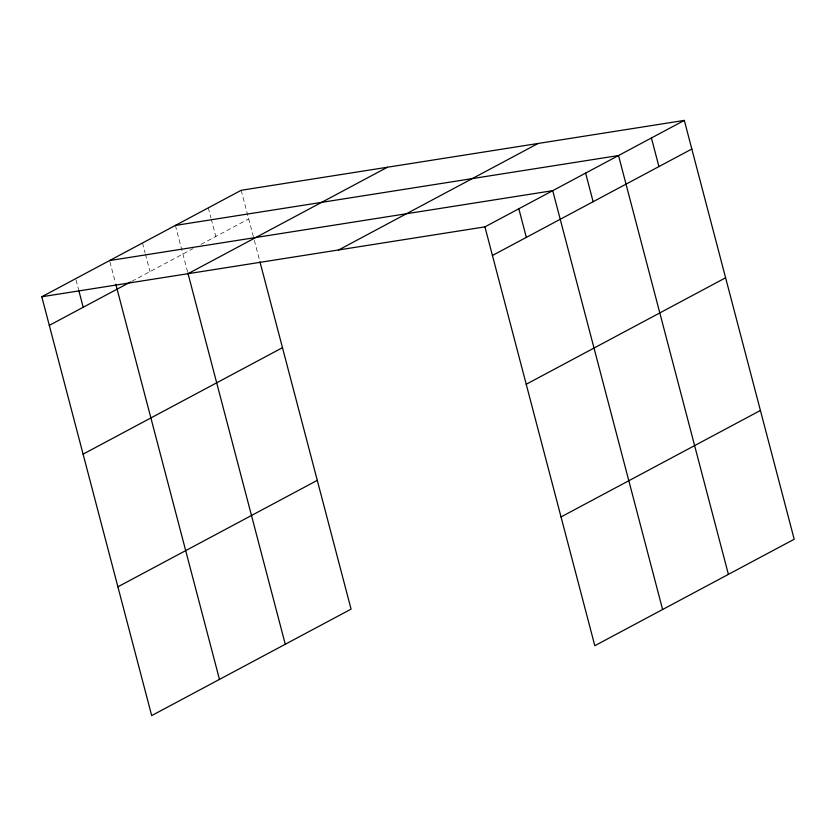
<?xml version="1.0" encoding="UTF-8"?>
<svg xmlns="http://www.w3.org/2000/svg" width="836" height="836" viewBox="0 0 836 836"><rect width="100%" height="100%" fill="white"/><g stroke="black" fill="none" stroke-linecap="round" stroke-linejoin="round"><path stroke-width="0.63" stroke-dasharray="4.18 3.13" d="M131.848 281.293L193.106 248.585M201.048 244.342L248.7 218.907M241.186 190.294L253.998 239.106M254.332 240.371L259.63 260.571M208.289 207.861L210.902 217.809M211.226 219.053L215.803 236.473M175.393 225.427L187.536 271.71M142.496 242.994L145.109 252.942M145.433 254.186L149.999 271.606M109.924 261.804L115.472 282.955M76.024 279.903L78.636 289.852"/><path stroke-width="1.25" d="M259.954 261.825L351.068 609.13L151.682 715.595L41.8 296.759L241.186 190.294L684.318 120.405L794.2 539.241L594.814 645.705L484.932 226.869L684.318 120.405M49.303 325.371L130.709 281.899M188.027 273.696L387.423 167.231M338.695 249.933L538.091 143.468M83.088 454.147L282.484 347.682M492.435 255.482L691.821 149.017M117.897 586.82L317.293 480.355M526.22 384.257L725.606 277.792M561.029 516.93L760.415 410.466M175.393 225.427L618.515 155.538L728.396 574.374M109.589 260.56L552.721 190.671L662.603 609.507M41.8 296.759L484.932 226.869M651.422 137.971L658.925 166.583M585.618 173.104L593.132 201.716M518.822 208.77L526.335 237.382M187.87 272.975L285.275 644.263M115.796 284.198L219.471 679.396M78.96 291.095L83.203 307.272"/></g></svg>
